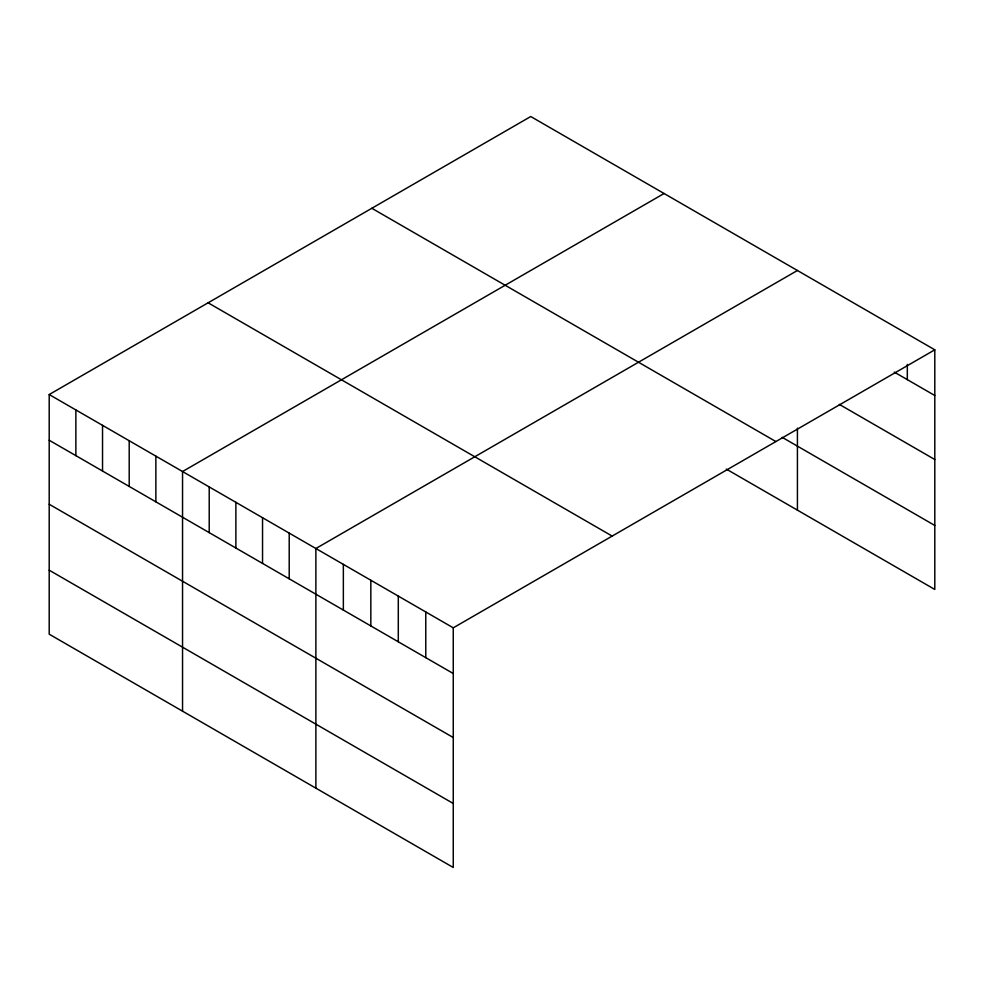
<?xml version="1.0" encoding="UTF-8"?>
<svg xmlns="http://www.w3.org/2000/svg" width="984" height="984" viewBox="0 0 984 984"><rect width="100%" height="100%" fill="white"/><g stroke="black" fill="none" stroke-linecap="round" stroke-linejoin="round"><path stroke-width="1.48" d="M934.8 349.812L453.255 627.829L453.255 867.47L49.2 634.188L49.2 394.547L530.745 116.53L934.8 349.812L934.8 589.453L726.303 469.085M664.077 193.504L182.544 471.533L182.544 711.174M797.421 270.489L315.876 548.506L315.876 788.159M894.235 372.087L934.8 395.507M839.291 404.363L934.8 459.516M782.182 437.339L934.8 525.456M371.829 208.276L775.896 441.558M208.104 302.801L612.171 536.083M49.2 394.547L453.255 627.829M49.2 440.242L453.255 673.523M49.2 504.251L453.255 737.533M49.2 570.191L453.255 803.473M907.322 364.412L907.322 379.639M797.421 428.151L797.421 510.142M425.777 611.962L425.777 657.656M398.299 596.095L398.299 641.802M370.833 580.24L370.833 625.935M343.354 564.373L343.354 610.068M289.21 533.119L289.21 578.813M262.543 517.719L262.543 563.414M235.877 502.32L235.877 548.014M209.211 486.92L209.211 532.627M155.866 456.133L155.866 501.828M129.199 440.734L129.199 486.44M102.533 425.334L102.533 471.041M75.866 409.947L75.866 455.641"/></g></svg>
